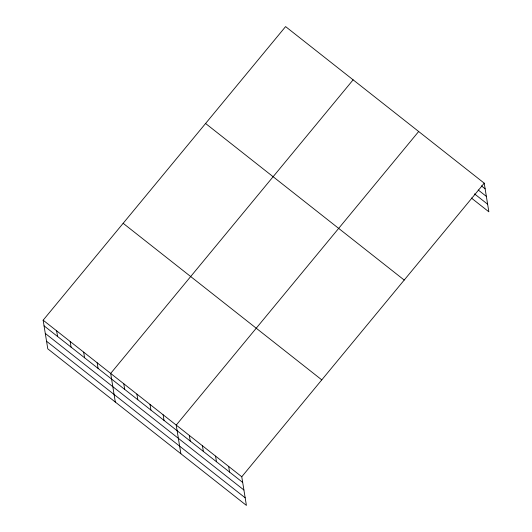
<?xml version="1.0" encoding="UTF-8"?>
<svg xmlns="http://www.w3.org/2000/svg" width="532" height="532" viewBox="0 0 532 532"><rect width="100%" height="100%" fill="white"/><g stroke="black" fill="none" stroke-linecap="round" stroke-linejoin="round"><path stroke-width="0.8" d="M43.145 320.191L241.767 476.765L246.409 505.4L47.78 348.826L43.145 320.191L285.591 26.6L484.22 183.174L488.855 211.809L471.379 198.03M353.128 79.833L110.676 373.431L115.318 402.059M418.671 131.504L176.225 425.101L180.86 453.729M241.767 476.765L484.22 183.174M481.387 185.874L485.131 188.827M478.248 190.01L486.361 196.408M474.517 193.887L487.625 204.222M205.585 123.484L404.207 280.058M123.151 223.307L321.78 379.881M44.063 325.843L242.685 482.418M45.286 333.431L243.915 490.005M46.557 341.245L245.179 497.819M228.66 466.438L229.578 472.09M215.553 456.104L216.464 461.756M202.439 445.769L203.357 451.422M189.332 435.435L190.25 441.088M163.111 414.767L164.029 420.42M150.004 404.433L150.922 410.086M136.897 394.099L137.815 399.751M123.79 383.765L124.701 389.417M97.17 362.784L98.088 368.437M83.664 352.137L84.581 357.79M70.157 341.491L71.075 347.143M56.651 330.838L57.569 336.49"/></g></svg>
